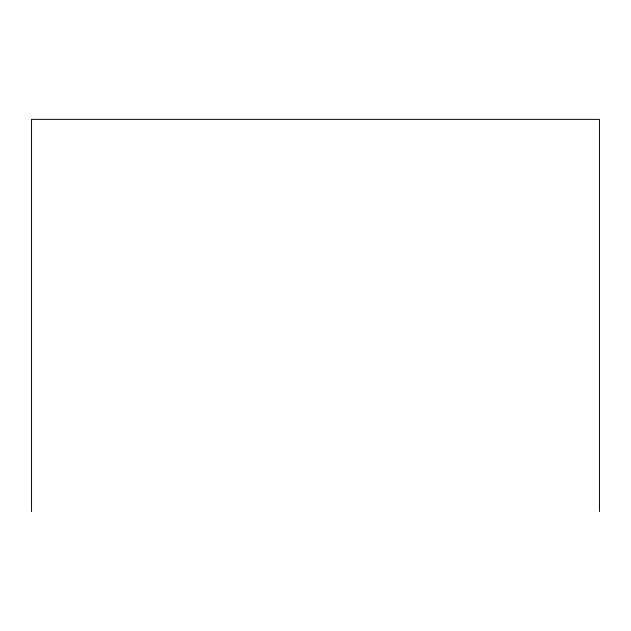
<?xml version="1.0" encoding="UTF-8"?>
<svg xmlns="http://www.w3.org/2000/svg" width="631" height="631" viewBox="0 0 631 631"><rect width="100%" height="100%" fill="white"/><g stroke="black" fill="none" stroke-linecap="round" stroke-linejoin="round"><path stroke-width="0.95" d="M599.45 511.623L599.45 119.377L31.55 119.377L31.55 511.623"/></g></svg>
